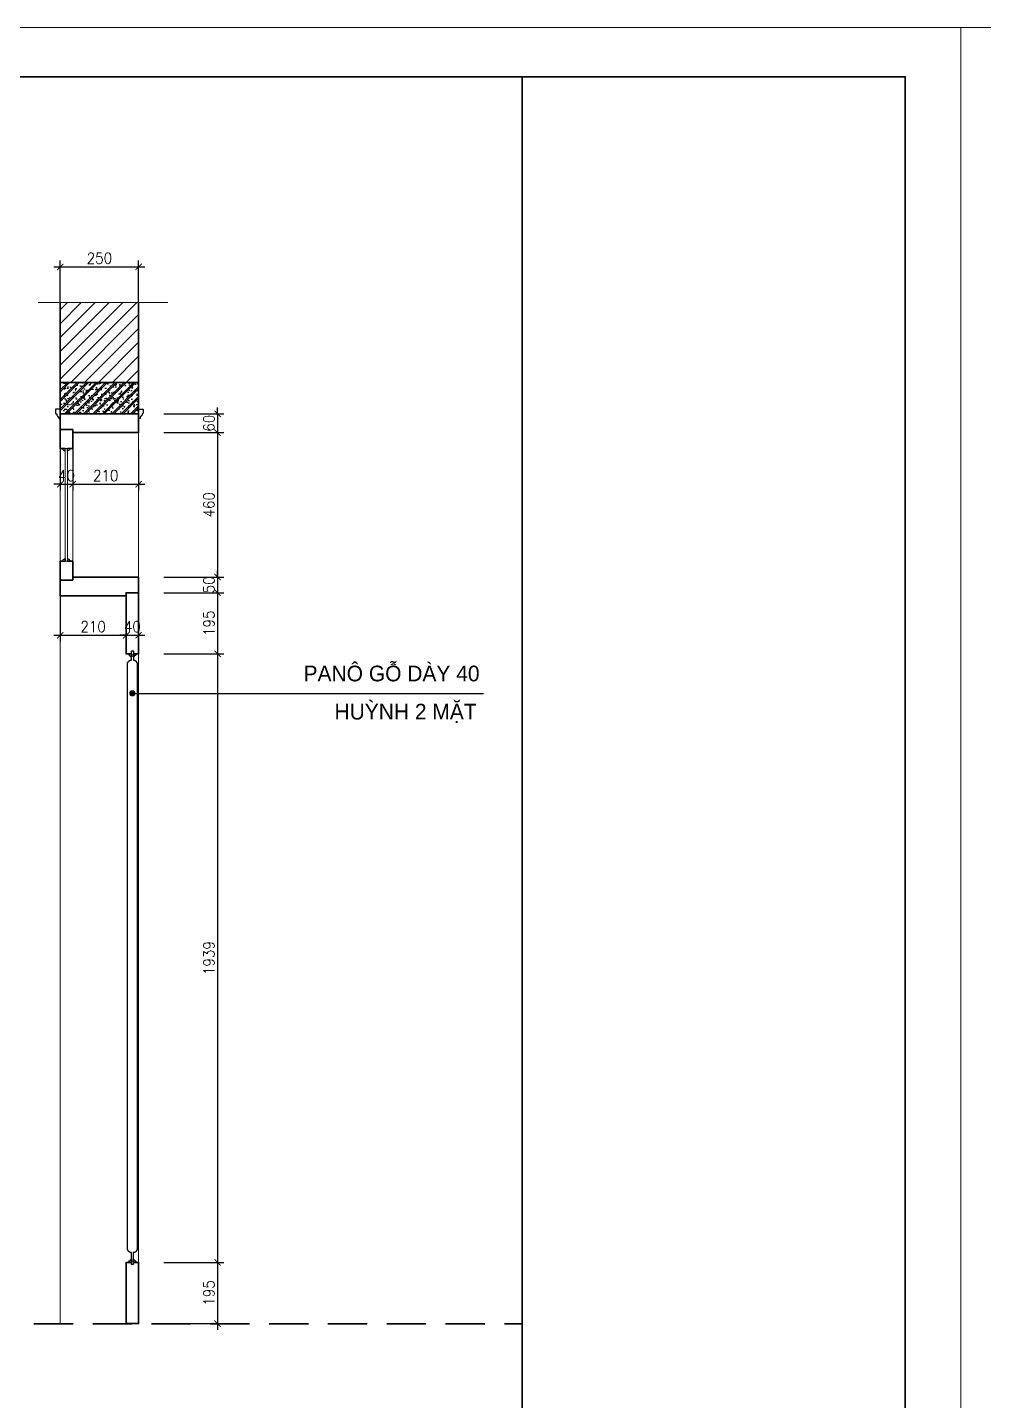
# Model space of a CAD drawing. Header units: millimetres. Extents: x -529782 to -142003, y -492574 to -273331.
# Drawn here: x -225070 to -222022, y -426662 to -422287 of the extents above; entities that cross this region are included whole.
import ezdxf
from ezdxf.enums import TextEntityAlignment as Align

# ---------------------------------------------------------------- set-up
doc = ezdxf.new("R2010")
doc.units = ezdxf.units.MM
doc.header["$LTSCALE"] = 500
doc.header["$MEASUREMENT"] = 0
doc.header["$PDMODE"] = 3
doc.linetypes.add('HIDDEN', pattern=[0.375, 0.25, -0.125])
doc.layers.get('0').update_dxf_attribs({"linetype": 'CONTINUOUS', "lineweight": 13})
doc.layers.get('Defpoints').update_dxf_attribs({"color": 255, "linetype": 'CONTINUOUS', "lineweight": 13})
for name, color, linetype, lineweight in [('1.cat 30', 30, 'CONTINUOUS', 35), ('2.thay 145', 145, 'CONTINUOUS', 18), ('3.manh 08', 8, 'CONTINUOUS', 9), ('9.text \xad white', 7, 'CONTINUOUS', 15), ('CA.dim 08', 251, 'CONTINUOUS', 13), ('cat', 4, 'CONTINUOUS', 35)]:
    doc.layers.add(name, color=color, linetype=linetype, lineweight=lineweight)
for name, color, linetype in [('catgo', 4, 'CONTINUOUS'), ('HACH', 250, 'CONTINUOUS'), ('HATCH', 150, 'CONTINUOUS')]:
    doc.layers.add(name, color=color, linetype=linetype)
doc.styles.add('CA.JSC1', font='')
doc.styles.get("Standard").update_dxf_attribs({"font": 'txt.shx', "width": 0.9})
doc.styles.get('CA.JSC1').set_extended_font_data('.VnAvantH')
doc.dimstyles.new('CA 20', dxfattribs={"dimscale": 0, "dimtxt": 35, "dimasz": 20, "dimexe": 20, "dimexo": 0, "dimgap": 10, "dimtad": 1, "dimdec": 0, "dimzin": 0, "dimdsep": 46, "dimtxsty": 'Standard', "dimblk": 'ARCHTICK', "dimcen": 0.09, "dimdle": 20, "dimclrd": 256, "dimclre": 256, "dimclrt": 7, "dimadec": 0, "dimazin": 0, "dimtfac": 1, "dimtdec": 0, "dimtix": 1, "dimtmove": 2, "dimatfit": 3, "dimldrblk": 'DOT', "dimfxl": 1, "dimtolj": 1, "dimtzin": 0, "dimarcsym": 0})

# ---------------------------------------------------------------- blocks, each defined once
blk = doc.blocks.new('khung co loan')
at = {"layer": '1.cat 30'}
blk.add_lwpolyline([(1158.3, -14553.5), (1158.3, -303.5), (20658.3, -303.5), (20658.3, -14553.5)], close=True, dxfattribs=at)
blk.add_lwpolyline([(18298.1, -303.5), (18298.1, -14553.5)], dxfattribs=at)
at = {"layer": '3.manh 08'}
blk.add_lwpolyline([(0, -14850), (21000, -14850), (21000, 0), (0, 0)], close=True, dxfattribs=at)
blk = doc.blocks.new('_ArchTick')
at = {"color": 1, "linetype": 'ByBlock', "const_width": 0.15}
blk.add_lwpolyline([(-0.5, -0.5), (0.5, 0.5)], dxfattribs=at)
blk = doc.blocks.new('*D1407')
at = {"layer": 'CA.dim 08', "lineweight": -2, "transparency": 16777216}
for p, q in [((-224635.2, -423518.2), (-224443.7, -423518.2)), ((-224463.7, -423518.2), (-224463.7, -423498.2)), ((-224463.7, -423518.2), (-224463.7, -423578.2)), ((-224635.2, -423578.2), (-224443.7, -423578.2)), ((-224463.7, -423578.2), (-224463.7, -423598.2))]:
    blk.add_line(p, q, dxfattribs=at)
at = {"layer": 'Defpoints', "color": 0, "transparency": 16777216}
for p in [(-224635.2, -423518.2), (-224635.2, -423578.2), (-224463.7, -423578.2)]:
    blk.add_point(p, dxfattribs=at)
at = {"layer": 'CA.dim 08', "lineweight": -2, "transparency": 16777216, "xscale": 20, "yscale": 20, "zscale": 20}
for p, rotation in [((-224463.7, -423518.2), 270), ((-224463.7, -423578.2), 90)]:
    blk.add_blockref('_ArchTick', p, dxfattribs=dict(at, rotation=rotation))
at = {"layer": 'CA.dim 08', "color": 7, "transparency": 16777216, "insert": (-224491.2, -423548.2), "char_height": 35, "attachment_point": 5, "rotation": 90}
blk.add_mtext('\\A1;60', dxfattribs=at)
blk = doc.blocks.new('_DOT')
at = {"color": 1, "linetype": 'ByBlock'}
blk.add_line((-0.5, 0), (-1, 0), dxfattribs=at)
at = {"color": 1, "linetype": 'ByBlock', "const_width": 0.5}
blk.add_lwpolyline([(-0.25, 0, 1), (0.25, 0, 1)], format="xyb", close=True, dxfattribs=at)
blk = doc.blocks.new('*D1408')
at = {"layer": 'CA.dim 08', "lineweight": -2, "transparency": 16777216}
for p, q in [((-224463.7, -423558.2), (-224463.7, -424058.2)), ((-224635.2, -423578.2), (-224443.7, -423578.2)), ((-224635.2, -424038.2), (-224443.7, -424038.2))]:
    blk.add_line(p, q, dxfattribs=at)
at = {"layer": 'Defpoints', "color": 0, "transparency": 16777216}
for p in [(-224635.2, -423578.2), (-224635.2, -424038.2), (-224463.7, -424038.2)]:
    blk.add_point(p, dxfattribs=at)
at = {"layer": 'CA.dim 08', "lineweight": -2, "transparency": 16777216, "xscale": 20, "yscale": 20, "zscale": 20}
for p, rotation in [((-224463.7, -423578.2), 90), ((-224463.7, -424038.2), 270)]:
    blk.add_blockref('_ArchTick', p, dxfattribs=dict(at, rotation=rotation))
at = {"layer": 'CA.dim 08', "color": 7, "transparency": 16777216, "insert": (-224491.2, -423808.2), "char_height": 35, "attachment_point": 5, "rotation": 90}
blk.add_mtext('\\A1;460', dxfattribs=at)
blk = doc.blocks.new('*D1409')
at = {"layer": 'CA.dim 08', "lineweight": -2, "transparency": 16777216}
for p, q in [((-224635.2, -424038.2), (-224443.7, -424038.2)), ((-224463.7, -424038.2), (-224463.7, -424018.2)), ((-224463.7, -424038.2), (-224463.7, -424088.2)), ((-224635.2, -424088.2), (-224443.7, -424088.2)), ((-224463.7, -424088.2), (-224463.7, -424108.2))]:
    blk.add_line(p, q, dxfattribs=at)
at = {"layer": 'Defpoints', "color": 0, "transparency": 16777216}
for p in [(-224635.2, -424038.2), (-224635.2, -424088.2), (-224463.7, -424088.2)]:
    blk.add_point(p, dxfattribs=at)
at = {"layer": 'CA.dim 08', "lineweight": -2, "transparency": 16777216, "xscale": 20, "yscale": 20, "zscale": 20}
for p, rotation in [((-224463.7, -424038.2), 270), ((-224463.7, -424088.2), 90)]:
    blk.add_blockref('_ArchTick', p, dxfattribs=dict(at, rotation=rotation))
at = {"layer": 'CA.dim 08', "color": 7, "transparency": 16777216, "insert": (-224491.2, -424063.2), "char_height": 35, "attachment_point": 5, "rotation": 90}
blk.add_mtext('\\A1;50', dxfattribs=at)
blk = doc.blocks.new('*D1410')
at = {"layer": 'CA.dim 08', "lineweight": -2, "transparency": 16777216}
for p, q in [((-224635.2, -424088.2), (-224443.7, -424088.2)), ((-224463.7, -424068.2), (-224463.7, -424303.2)), ((-224635.2, -424283.2), (-224443.7, -424283.2))]:
    blk.add_line(p, q, dxfattribs=at)
at = {"layer": 'Defpoints', "color": 0, "transparency": 16777216}
for p in [(-224635.2, -424088.2), (-224635.2, -424283.2), (-224463.7, -424283.2)]:
    blk.add_point(p, dxfattribs=at)
at = {"layer": 'CA.dim 08', "lineweight": -2, "transparency": 16777216, "xscale": 20, "yscale": 20, "zscale": 20}
for p, rotation in [((-224463.7, -424088.2), 90), ((-224463.7, -424283.2), 270)]:
    blk.add_blockref('_ArchTick', p, dxfattribs=dict(at, rotation=rotation))
at = {"layer": 'CA.dim 08', "color": 7, "transparency": 16777216, "insert": (-224491.2, -424185.7), "char_height": 35, "attachment_point": 5, "rotation": 90}
blk.add_mtext('\\A1;195', dxfattribs=at)
blk = doc.blocks.new('*D1411')
at = {"layer": 'CA.dim 08', "lineweight": -2, "transparency": 16777216}
for p, q in [((-224463.7, -424263.2), (-224463.7, -426242.2)), ((-224635.2, -424283.2), (-224443.7, -424283.2)), ((-224635.2, -426222.2), (-224443.7, -426222.2))]:
    blk.add_line(p, q, dxfattribs=at)
at = {"layer": 'Defpoints', "color": 0, "transparency": 16777216}
for p in [(-224635.2, -424283.2), (-224635.2, -426222.2), (-224463.7, -426222.2)]:
    blk.add_point(p, dxfattribs=at)
at = {"layer": 'CA.dim 08', "lineweight": -2, "transparency": 16777216, "xscale": 20, "yscale": 20, "zscale": 20}
for p, rotation in [((-224463.7, -424283.2), 90), ((-224463.7, -426222.2), 270)]:
    blk.add_blockref('_ArchTick', p, dxfattribs=dict(at, rotation=rotation))
at = {"layer": 'CA.dim 08', "color": 7, "transparency": 16777216, "insert": (-224491.2, -425252.7), "char_height": 35, "attachment_point": 5, "rotation": 90}
blk.add_mtext('\\A1;1939', dxfattribs=at)
blk = doc.blocks.new('*D1412')
at = {"layer": 'CA.dim 08', "lineweight": -2, "transparency": 16777216}
for p, q in [((-224635.2, -426222.2), (-224443.7, -426222.2)), ((-224463.7, -426202.2), (-224463.7, -426437.2)), ((-224635.2, -426417.2), (-224443.7, -426417.2))]:
    blk.add_line(p, q, dxfattribs=at)
at = {"layer": 'Defpoints', "color": 0, "transparency": 16777216}
for p in [(-224635.2, -426222.2), (-224635.2, -426417.2), (-224463.7, -426417.2)]:
    blk.add_point(p, dxfattribs=at)
at = {"layer": 'CA.dim 08', "lineweight": -2, "transparency": 16777216, "xscale": 20, "yscale": 20, "zscale": 20}
for p, rotation in [((-224463.7, -426222.2), 90), ((-224463.7, -426417.2), 270)]:
    blk.add_blockref('_ArchTick', p, dxfattribs=dict(at, rotation=rotation))
at = {"layer": 'CA.dim 08', "color": 7, "transparency": 16777216, "insert": (-224491.2, -426319.7), "char_height": 35, "attachment_point": 5, "rotation": 90}
blk.add_mtext('\\A1;195', dxfattribs=at)
blk = doc.blocks.new('*D1413')
at = {"layer": 'CA.dim 08', "lineweight": -2, "transparency": 16777216}
for p, q in [((-224965.4, -424098.2), (-224965.4, -424244)), ((-224755.4, -424098.2), (-224755.4, -424244)), ((-224985.4, -424224), (-224735.4, -424224))]:
    blk.add_line(p, q, dxfattribs=at)
at = {"layer": 'Defpoints', "color": 0, "transparency": 16777216}
for p in [(-224965.4, -424098.2), (-224755.4, -424098.2), (-224755.4, -424224)]:
    blk.add_point(p, dxfattribs=at)
at = {"layer": 'CA.dim 08', "lineweight": -2, "transparency": 16777216, "xscale": 20, "yscale": 20, "zscale": 20, "rotation": 180}
blk.add_blockref('_ArchTick', (-224965.4, -424224), dxfattribs=at)
at = {"layer": 'CA.dim 08', "lineweight": -2, "transparency": 16777216, "xscale": 20, "yscale": 20, "zscale": 20}
blk.add_blockref('_ArchTick', (-224755.4, -424224), dxfattribs=at)
at = {"layer": 'CA.dim 08', "color": 7, "transparency": 16777216, "insert": (-224860.4, -424196.5), "char_height": 35, "attachment_point": 5}
blk.add_mtext('\\A1;210', dxfattribs=at)
blk = doc.blocks.new('*D1414')
at = {"layer": 'CA.dim 08', "lineweight": -2, "transparency": 16777216}
for p, q in [((-224755.4, -424098.2), (-224755.4, -424244)), ((-224755.4, -424224), (-224775.4, -424224)), ((-224755.4, -424224), (-224715.4, -424224)), ((-224715.4, -424185.7), (-224715.4, -424244)), ((-224715.4, -424224), (-224695.4, -424224))]:
    blk.add_line(p, q, dxfattribs=at)
at = {"layer": 'Defpoints', "color": 0, "transparency": 16777216}
for p in [(-224755.4, -424098.2), (-224715.4, -424185.7), (-224715.4, -424224)]:
    blk.add_point(p, dxfattribs=at)
at = {"layer": 'CA.dim 08', "lineweight": -2, "transparency": 16777216, "xscale": 20, "yscale": 20, "zscale": 20}
blk.add_blockref('_ArchTick', (-224755.4, -424224), dxfattribs=at)
at = {"layer": 'CA.dim 08', "lineweight": -2, "transparency": 16777216, "xscale": 20, "yscale": 20, "zscale": 20, "rotation": 180}
blk.add_blockref('_ArchTick', (-224715.4, -424224), dxfattribs=at)
at = {"layer": 'CA.dim 08', "color": 7, "transparency": 16777216, "insert": (-224735.4, -424196.5), "char_height": 35, "attachment_point": 5}
blk.add_mtext('\\A1;40', dxfattribs=at)
blk = doc.blocks.new('*D1415')
at = {"layer": 'CA.dim 08', "lineweight": -2, "transparency": 16777216}
for p, q in [((-224965.4, -423589.2), (-224965.4, -423762.3)), ((-224925.4, -423573.2), (-224925.4, -423762.3)), ((-224965.4, -423742.3), (-224985.4, -423742.3)), ((-224965.4, -423742.3), (-224925.4, -423742.3)), ((-224925.4, -423742.3), (-224905.4, -423742.3))]:
    blk.add_line(p, q, dxfattribs=at)
at = {"layer": 'Defpoints', "color": 0, "transparency": 16777216}
for p in [(-224965.4, -423589.2), (-224925.4, -423573.2), (-224925.4, -423742.3)]:
    blk.add_point(p, dxfattribs=at)
at = {"layer": 'CA.dim 08', "lineweight": -2, "transparency": 16777216, "xscale": 20, "yscale": 20, "zscale": 20}
blk.add_blockref('_ArchTick', (-224965.4, -423742.3), dxfattribs=at)
at = {"layer": 'CA.dim 08', "lineweight": -2, "transparency": 16777216, "xscale": 20, "yscale": 20, "zscale": 20, "rotation": 180}
blk.add_blockref('_ArchTick', (-224925.4, -423742.3), dxfattribs=at)
at = {"layer": 'CA.dim 08', "color": 7, "transparency": 16777216, "insert": (-224945.4, -423714.8), "char_height": 35, "attachment_point": 5}
blk.add_mtext('\\A1;40', dxfattribs=at)
blk = doc.blocks.new('*D1416')
at = {"layer": 'CA.dim 08', "lineweight": -2, "transparency": 16777216}
for p, q in [((-224925.4, -423573.2), (-224925.4, -423762.3)), ((-224715.4, -423632.9), (-224715.4, -423762.3)), ((-224945.4, -423742.3), (-224695.4, -423742.3))]:
    blk.add_line(p, q, dxfattribs=at)
at = {"layer": 'Defpoints', "color": 0, "transparency": 16777216}
for p in [(-224925.4, -423573.2), (-224715.4, -423632.9), (-224715.4, -423742.3)]:
    blk.add_point(p, dxfattribs=at)
at = {"layer": 'CA.dim 08', "lineweight": -2, "transparency": 16777216, "xscale": 20, "yscale": 20, "zscale": 20, "rotation": 180}
blk.add_blockref('_ArchTick', (-224925.4, -423742.3), dxfattribs=at)
at = {"layer": 'CA.dim 08', "lineweight": -2, "transparency": 16777216, "xscale": 20, "yscale": 20, "zscale": 20}
blk.add_blockref('_ArchTick', (-224715.4, -423742.3), dxfattribs=at)
at = {"layer": 'CA.dim 08', "color": 7, "transparency": 16777216, "insert": (-224820.4, -423714.8), "char_height": 35, "attachment_point": 5}
blk.add_mtext('\\A1;210', dxfattribs=at)
blk = doc.blocks.new('*D1446')
at = {"layer": 'CA.dim 08', "lineweight": -2, "transparency": 16777216}
for p, q in [((-224965.4, -423340.9), (-224965.4, -423029.8)), ((-224715.4, -423340.9), (-224715.4, -423029.8)), ((-224985.4, -423049.8), (-224695.4, -423049.8))]:
    blk.add_line(p, q, dxfattribs=at)
at = {"layer": 'Defpoints', "color": 0, "transparency": 16777216}
for p in [(-224715.4, -423049.8), (-224965.4, -423340.9), (-224715.4, -423340.9)]:
    blk.add_point(p, dxfattribs=at)
at = {"layer": 'CA.dim 08', "lineweight": -2, "transparency": 16777216, "xscale": 20, "yscale": 20, "zscale": 20, "rotation": 180}
blk.add_blockref('_ArchTick', (-224965.4, -423049.8), dxfattribs=at)
at = {"layer": 'CA.dim 08', "lineweight": -2, "transparency": 16777216, "xscale": 20, "yscale": 20, "zscale": 20}
blk.add_blockref('_ArchTick', (-224715.4, -423049.8), dxfattribs=at)
at = {"layer": 'CA.dim 08', "color": 7, "transparency": 16777216, "insert": (-224840.4, -423022.3), "char_height": 35, "attachment_point": 5}
blk.add_mtext('\\A1;250', dxfattribs=at)

msp = doc.modelspace()

# ---------------------------------------------------------------- hatches: boundary and pattern name
at = {"layer": 'CA.dim 08'}
h = msp.add_hatch(dxfattribs=at)
h.set_pattern_fill('ANSI31', color=256, scale=250, style=0)
h.set_pattern_definition([(45, (-14085.307, 13393.014), (-22.097087, 22.097087), [])])
h.paths.add_polyline_path([(-224965.4, -423418.2), (-224715.4, -423418.2), (-224715.4, -423163.6), (-224965.4, -423163.6)])
at = {"layer": 'HACH'}
h = msp.add_hatch(dxfattribs=at)
h.set_pattern_fill('CHAU-01', color=256, scale=5, style=0, pattern_type=2)
h.set_pattern_definition([(50, (-14085.307, 13393.014), (35.8630091, -3.1376067), [3.75, -41.25]), (355, (-14085.307, 13393.014), (-6.9375667, 37.6096067), [3, -33]), (100.4514, (-14082.32, 13392.753), (28.925469, 34.471977), [3.1870095, -35.0571056]), (46.1842, (-14085.307, 13403.014), (53.3620524, -8.2759507), [5.625, -61.875]), (96.6356, (-14080.86, 13402.325), (46.733135, 48.7058935), [4.7805144, -52.58565]), (351.1842, (-14085.307, 13403.014), (46.733097, 48.70593), [4.5, -49.5]), (21, (-14080.307, 13400.514), (29.8453526, -20.1309445), [3.75, -41.25]), (326, (-14080.307, 13400.514), (12.1657666, 36.2575023), [3, -33]), (71.4514, (-14077.82, 13398.837), (42.0111314, 16.1265248), [3.1870095, -35.0571056]), (37.5, (-14085.307, 13393.014), (0.60799277, 16.6446927), [0, -32.6, 0, -33.5, 0, -33.125]), (7.5, (-14085.307, 13393.014), (13.1534769, 19.7205856), [0, -19.1, 0, -31.85, 0, -12.625]), (327.5, (-14096.457, 13393.014), (26.6911218, -1.1277436), [0, -12.5, 0, -39, 0, -51.75]), (317.5, (-14101.457, 13393.014), (29.1593085, 5.0052491), [0, -16.25, 0, -25.9, 0, -36.75]), (45, (-14085.307, 13393.014), (-15.0260191, 15.0260191), []), (45, (-14085.307, 13399.14), (-15.0260191, 15.0260191), [])])
h.paths.add_polyline_path([(-224715.4, -423418.2), (-224965.4, -423418.2), (-224965.4, -423518.2), (-224715.4, -423518.2), (-224715.4, -423503.2)])

# ---------------------------------------------------------------- linework, layer by layer
at = {"layer": '1.cat 30', "ltscale": 4}
for p, q in [((-224965.4, -423518.2), (-224965.4, -423163.6)), ((-224715.4, -423518.2), (-224715.4, -423163.6)), ((-224965.4, -423518.2), (-224715.4, -423518.2)), ((-224965.4, -423518.2), (-224715.4, -423518.2)), ((-224965.4, -423518.2), (-224715.4, -423518.2)), ((-224965.4, -423578.2), (-224965.4, -423518.2)), ((-224715.4, -423518.2), (-224715.4, -423568.2)), ((-224965.4, -423568.2), (-224925.4, -423568.2)), ((-224965.4, -423568.2), (-224925.4, -423568.2)), ((-224925.4, -423568.2), (-224925.4, -423578.2)), ((-224925.4, -423568.2), (-224925.4, -423578.2)), ((-224965.4, -424050.2), (-224965.4, -424048.2)), ((-224965.4, -424048.2), (-224925.4, -424048.2)), ((-224965.4, -424048.2), (-224925.4, -424048.2)), ((-224965.4, -424048.2), (-224925.4, -424048.2)), ((-224965.4, -424098.2), (-224965.4, -424050.2)), ((-224925.4, -424048.2), (-224925.4, -424038.2)), ((-224925.4, -424038.2), (-224715.4, -424038.2)), ((-224925.4, -424048.2), (-224925.4, -424038.2)), ((-224925.4, -424048.2), (-224925.4, -424038.2)), ((-224715.4, -424038.2), (-224715.4, -424088.2)), ((-224715.4, -424088.2), (-224755.4, -424088.2)), ((-224755.4, -424088.2), (-224755.4, -424098.2)), ((-224715.4, -424088.2), (-224755.4, -424088.2)), ((-224715.4, -424088.2), (-224755.4, -424088.2)), ((-224755.4, -424088.2), (-224755.4, -424097.2)), ((-224715.4, -424088.2), (-224755.4, -424088.2)), ((-224755.4, -424088.2), (-224755.4, -424097.2)), ((-224715.4, -424087.2), (-224715.4, -424088.2)), ((-224755.4, -424098.2), (-224965.4, -424098.2)), ((-224755.4, -426417.2), (-224755.4, -426407.2)), ((-224755.4, -426417.2), (-224755.4, -426408.2)), ((-224755.4, -426417.2), (-224755.4, -426408.2)), ((-224715.4, -426417.2), (-224755.4, -426417.2)), ((-224715.4, -426417.2), (-224755.4, -426417.2)), ((-224715.4, -426417.2), (-224755.4, -426417.2)), ((-224715.4, -426417.2), (-224755.4, -426417.2)), ((-224715.4, -426418.2), (-224715.4, -426417.2))]:
    msp.add_line(p, q, dxfattribs=at)
for points in [[(-224965.4, -423418.2), (-224715.4, -423418.2), (-224715.4, -423518.2), (-224965.4, -423518.2)], [(-224965.4, -423518.2), (-224715.4, -423518.2), (-224715.4, -423533.2), (-224715.4, -423578.2), (-224925.4, -423578.2), (-224925.4, -423568.2), (-224965.4, -423568.2)], [(-224715.4, -424038.2), (-224925.4, -424038.2), (-224925.4, -424048.2), (-224965.4, -424048.2), (-224965.4, -424050.2), (-224965.4, -424098.2), (-224755.4, -424098.2), (-224755.4, -424088.2), (-224715.4, -424088.2), (-224715.4, -424087.2)]]:
    msp.add_lwpolyline(points, close=True, dxfattribs=at)
for points in [[(-224942.4, -423628.2), (-224925.4, -423628.2), (-224925.4, -423568.2), (-224965.4, -423568.2), (-224965.4, -423628.2), (-224949.6, -423628.2)], [(-224942.4, -423988.2), (-224925.4, -423988.2), (-224925.4, -424048.2), (-224965.4, -424048.2), (-224965.4, -423988.2), (-224949.6, -423988.2)], [(-224738.5, -424283.2), (-224755.4, -424283.2), (-224755.4, -424088.2), (-224715.4, -424088.2), (-224715.4, -424283.2), (-224731.3, -424283.2)], [(-224738.5, -426222.2), (-224755.4, -426222.2), (-224755.4, -426417.2), (-224715.4, -426417.2), (-224715.4, -426222.2), (-224731.3, -426222.2)]]:
    msp.add_lwpolyline(points, dxfattribs=at)
at = {"layer": 'CA.dim 08'}
for p, q in [((-225036, -423163.6), (-224622.3, -423163.6)), ((-224965.4, -426418.2), (-224965.4, -423518.2)), ((-224715.4, -426418.2), (-224715.4, -423518.2))]:
    msp.add_line(p, q, dxfattribs=at)
for points in [[(-232961.2, -422287.1), (-222094.4, -422287.1), (-222094.4, -429971.5), (-232961.2, -429971.5)], [(-224925.4, -423628.2), (-224965.4, -423628.2), (-224965.4, -423988.2), (-224925.4, -423988.2)], [(-224949.6, -423628.2), (-224942.4, -423628.2), (-224942.4, -423988.2), (-224949.6, -423988.2)]]:
    msp.add_lwpolyline(points, close=True, dxfattribs=at)
at = {"layer": 'cat', "linetype": 'HIDDEN'}
msp.add_line((-232361.8, -426418.2), (-223492.5, -426418.2), dxfattribs=at)
at = {"layer": 'catgo', "ltscale": 4}
msp.add_lwpolyline([(-224738.5, -426190.6), (-224743.3, -426190.6), (-224743.3, -426189.3, -0.394181), (-224748.9, -426183), (-224750.4, -426183), (-224750.4, -424311.1), (-224748.8, -424311.1, -0.394181), (-224743.3, -424304.8), (-224743.3, -424303.5), (-224738.5, -424303.5), (-224738.5, -424273.7), (-224732.2, -424273.7), (-224732.2, -424303.5), (-224727.5, -424303.5), (-224727.5, -424304.8, -0.394181), (-224721.9, -424311.1), (-224720.4, -424311.1), (-224720.4, -426183), (-224721.9, -426183, -0.394181), (-224727.5, -426189.3), (-224727.5, -426190.6), (-224732.3, -426190.6), (-224732.3, -426228.9), (-224738.5, -426228.9), (-224738.5, -426190.6)], format="xyb", dxfattribs=at)
at = {"layer": 'HACH', "ltscale": 4}
for points in [[(-224979.9, -423516.5, 0.349725), (-224977.2, -423518.5), (-224976.6, -423518.5), (-224976.6, -423522.9, -0.408145), (-224972.9, -423528.2), (-224970, -423528.2), (-224970, -423532.2, 0.414214), (-224969, -423533.2), (-224965.4, -423533.2), (-224965.4, -423503.2), (-224979.9, -423503.2)], [(-224701, -423516.5, -0.349725), (-224703.7, -423518.5), (-224704.3, -423518.5), (-224704.3, -423522.9, 0.408145), (-224708, -423528.2), (-224710.8, -423528.2), (-224710.8, -423532.2, -0.414214), (-224711.8, -423533.2), (-224715.4, -423533.2), (-224715.4, -423503.2), (-224701, -423503.2)]]:
    msp.add_lwpolyline(points, format="xyb", close=True, dxfattribs=at)
at = {"layer": 'HATCH', "ltscale": 4}
for points in [[(-224949.5, -423628.2), (-224959.1, -423628.2), (-224959.1, -423630), (-224957.5, -423630, 0.386896), (-224951.9, -423634.9), (-224951.9, -423636), (-224951, -423636), (-224951, -423637.3), (-224949.5, -423637.3), (-224949.5, -423628.2)], [(-224942.4, -423628.2), (-224932.7, -423628.2), (-224932.7, -423630), (-224934.4, -423630, -0.386896), (-224940, -423634.9), (-224940, -423636), (-224940.9, -423636), (-224940.9, -423637.3), (-224942.4, -423637.3), (-224942.4, -423628.2)], [(-224949.5, -423988.2), (-224959.1, -423988.2), (-224959.1, -423986.3), (-224957.5, -423986.3, -0.386896), (-224951.9, -423981.5), (-224951.9, -423980.4), (-224951, -423980.4), (-224951, -423979.1), (-224949.5, -423979.1), (-224949.5, -423988.2)], [(-224942.4, -423988.2), (-224932.7, -423988.2), (-224932.7, -423986.3), (-224934.4, -423986.3, 0.386896), (-224940, -423981.5), (-224940, -423980.4), (-224940.9, -423980.4), (-224940.9, -423979.1), (-224942.4, -423979.1), (-224942.4, -423988.2)], [(-224738.5, -424283.2), (-224748.1, -424283.2), (-224748.1, -424285), (-224746.5, -424285, 0.386896), (-224740.9, -424289.9), (-224740.9, -424291), (-224740, -424291), (-224740, -424292.3), (-224738.5, -424292.3), (-224738.5, -424283.2)], [(-224732.3, -424283.2), (-224722.7, -424283.2), (-224722.7, -424285), (-224724.3, -424285, -0.386896), (-224729.9, -424289.9), (-224729.9, -424291), (-224730.8, -424291), (-224730.8, -424292.3), (-224732.3, -424292.3), (-224732.3, -424283.2)], [(-224738.5, -426222.2), (-224748.1, -426222.2), (-224748.1, -426220.3), (-224746.5, -426220.3, -0.386896), (-224740.9, -426215.5), (-224740.9, -426214.4), (-224740, -426214.4), (-224740, -426213.1), (-224738.5, -426213.1), (-224738.5, -426222.2)], [(-224732.3, -426222.2), (-224722.7, -426222.2), (-224722.7, -426220.3), (-224724.3, -426220.3, 0.386896), (-224729.9, -426215.5), (-224729.9, -426214.4), (-224730.8, -426214.4), (-224730.8, -426213.1), (-224732.3, -426213.1), (-224732.3, -426222.2)]]:
    msp.add_lwpolyline(points, format="xyb", dxfattribs=at)

# ---------------------------------------------------------------- block references
at = {"layer": '2.thay 145', "xscale": 0.5174686212558299, "yscale": 0.5174686212558299, "zscale": 0.5174686212558299}
for p in [(-232961.2, -422287.1), (-222094.4, -422287.1)]:
    msp.add_blockref('khung co loan', p, dxfattribs=at)

# ---------------------------------------------------------------- texts
at = {"layer": '9.text \xad white', "style": 'CA.JSC1'}
for s, p in [('pan« gç dµy 40', (-223628.5, -424370.6)), ('huúnh 2 mÆt', (-223637.8, -424492.1))]:
    msp.add_text(s, height=50, dxfattribs=at).set_placement(p, align=Align.RIGHT)

# ---------------------------------------------------------------- dimensions: what is measured, and where the dimension line sits
at = {"layer": 'CA.dim 08'}
for base, p1, p2, picture, middle in [((-224715.4, -423049.8), (-224965.4, -423340.9), (-224715.4, -423340.9), '*D1446', (-224840.4, -423022.3)), ((-224925.4, -423742.3), (-224965.4, -423589.2), (-224925.4, -423573.2), '*D1415', (-224945.4, -423714.8)), ((-224715.4, -423742.3), (-224925.4, -423573.2), (-224715.4, -423632.9), '*D1416', (-224820.4, -423714.8)), ((-224755.4, -424224), (-224965.4, -424098.2), (-224755.4, -424098.2), '*D1413', (-224860.4, -424196.5)), ((-224715.4, -424224), (-224755.4, -424098.2), (-224715.4, -424185.7), '*D1414', (-224735.4, -424196.5))]:
    dim = msp.add_linear_dim(base=base, p1=p1, p2=p2, dimstyle='CA 20', override={"dimscale": 1}, dxfattribs=at)
    dim.commit()
    dim.dimension.update_dxf_attribs({"geometry": picture, "text_midpoint": middle})
for base, p1, p2, picture, middle in [((-224463.7, -423578.2), (-224635.2, -423518.2), (-224635.2, -423578.2), '*D1407', (-224491.2, -423548.2)), ((-224463.7, -424038.2), (-224635.2, -423578.2), (-224635.2, -424038.2), '*D1408', (-224491.2, -423808.2)), ((-224463.7, -424088.2), (-224635.2, -424038.2), (-224635.2, -424088.2), '*D1409', (-224491.2, -424063.2)), ((-224463.7, -424283.2), (-224635.2, -424088.2), (-224635.2, -424283.2), '*D1410', (-224491.2, -424185.7)), ((-224463.7, -426222.2), (-224635.2, -424283.2), (-224635.2, -426222.2), '*D1411', (-224491.2, -425252.7)), ((-224463.7, -426417.2), (-224635.2, -426222.2), (-224635.2, -426417.2), '*D1412', (-224491.2, -426319.7))]:
    dim = msp.add_linear_dim(base=base, p1=p1, p2=p2, angle=90, dimstyle='CA 20', override={"dimscale": 1}, dxfattribs=at)
    dim.commit()
    dim.dimension.update_dxf_attribs({"geometry": picture, "text_midpoint": middle})

# ---------------------------------------------------------------- leaders
msp.add_leader([(-224735.4, -424408.9), (-223615.8, -424408.9)], dimstyle='CA 20', override={"dimscale": 1, "dimtad": 0}, dxfattribs=at)

doc.saveas('drawing.dxf')
